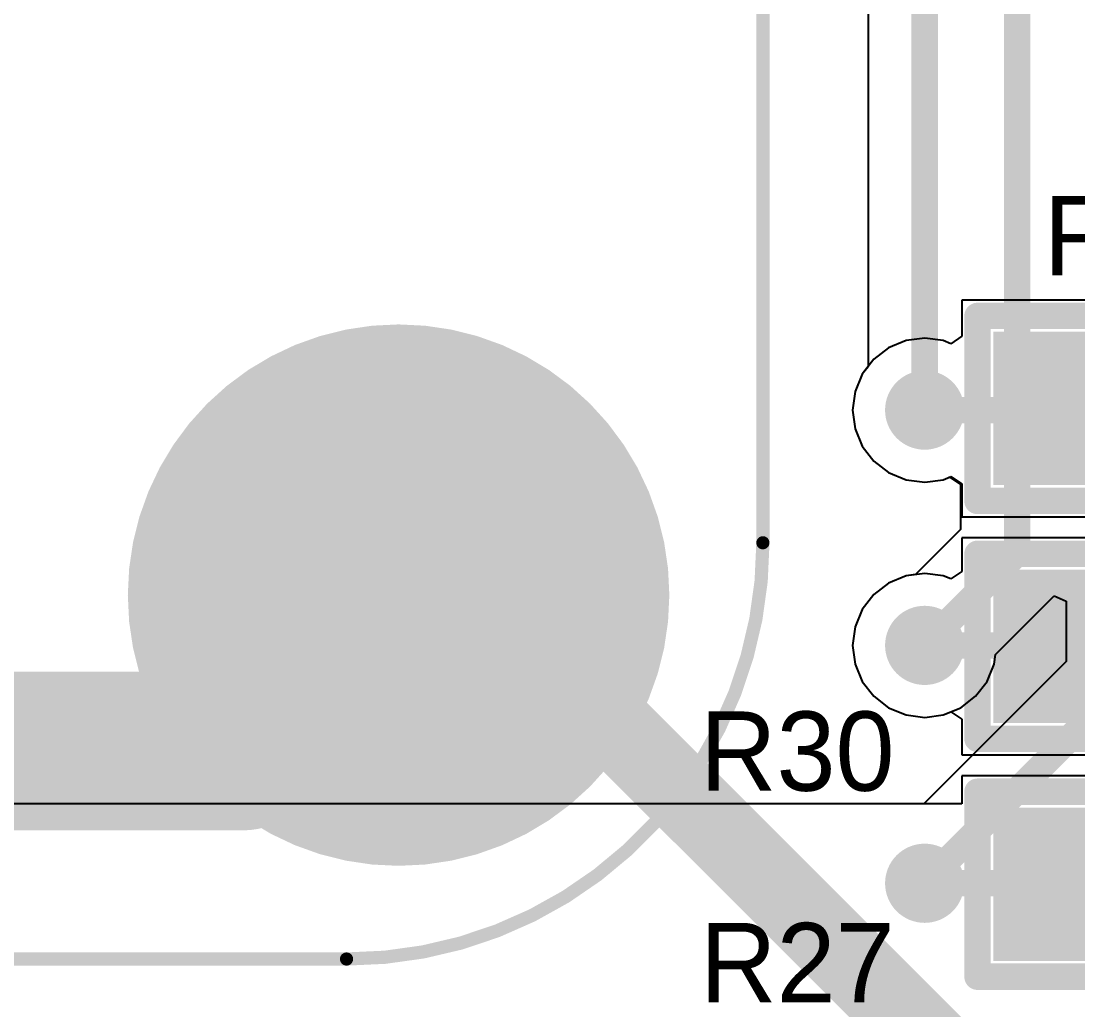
# Model space of a CAD drawing. Extents: x 1012 to 1122, y 1012 to 1122.
# Drawn here: x 1092.15 to 1102.31, y 1055.17 to 1064.67 of the extents above; entities that cross this region are included whole.
import ezdxf

# ---------------------------------------------------------------- set-up
doc = ezdxf.new("R2010")
doc.units = 0
doc.layers.get('0').update_dxf_attribs({"linetype": 'CONTINUOUS'})
for name, color, linetype in [('BOTTOMLAYER', 5, 'CONTINUOUS'), ('BOTTOMSOLDER', 6, 'CONTINUOUS'), ('MULTILAYER', 9, 'CONTINUOUS'), ('TOPLAYER', 1, 'CONTINUOUS'), ('TOPOVERLAY', 2, 'CONTINUOUS'), ('TOPPASTE', 8, 'CONTINUOUS'), ('TOPSOLDER', 216, 'CONTINUOUS')]:
    doc.layers.add(name, color=color, linetype=linetype)

# ---------------------------------------------------------------- blocks, each defined once
blk = doc.blocks.new('CC0603_153')
at = {"layer": 'TOPLAYER'}
for points in [[(-0.508, -0.635), (0.508, -0.635), (-0.508, 0.635), (0.508, 0.635)], [(1.143, -0.635), (2.159, -0.635), (1.143, 0.635), (2.159, 0.635)]]:
    blk.add_solid(points, dxfattribs=at)
at = {"layer": 'TOPOVERLAY', "const_width": 0.254}
for points in [[(-0.762, -0.889), (-0.762, 0.889)], [(-0.762, 0.889), (-0.508, 0.889)], [(-0.508, 0.889), (2.413, 0.889)], [(2.413, -0.889), (2.413, 0.889)], [(-0.762, -0.889), (2.413, -0.889)]]:
    blk.add_lwpolyline(points, dxfattribs=at)
at = {"layer": 'TOPOVERLAY', "const_width": 0.127}
for points in [[(-0.8255, 0.889, 1), (-0.6985, 0.889, 1)], [(-0.8255, 0.889, 1), (-0.6985, 0.889, 1)], [(-0.5715, 0.889, 1), (-0.4445, 0.889, 1)], [(-0.5715, 0.889, 1), (-0.4445, 0.889, 1)], [(2.3495, 0.889, 1), (2.4765, 0.889, 1)], [(2.3495, 0.889, 1), (2.4765, 0.889, 1)], [(-0.8255, -0.889, 1), (-0.6985, -0.889, 1)], [(-0.8255, -0.889, 1), (-0.6985, -0.889, 1)], [(2.3495, -0.889, 1), (2.4765, -0.889, 1)], [(2.3495, -0.889, 1), (2.4765, -0.889, 1)]]:
    blk.add_lwpolyline(points, format="xyb", close=True, dxfattribs=at)
at = {"layer": 'TOPPASTE'}
for points in [[(-0.508, -0.635), (0.508, -0.635), (-0.508, 0.635), (0.508, 0.635)], [(1.143, -0.635), (2.159, -0.635), (1.143, 0.635), (2.159, 0.635)]]:
    blk.add_solid(points, dxfattribs=at)
at = {"layer": 'TOPSOLDER'}
for points in [[(-0.6096, -0.7366), (0.6096, -0.7366), (-0.6096, 0.7366), (0.6096, 0.7366)], [(1.0414, -0.7366), (2.2606, -0.7366), (1.0414, 0.7366), (2.2606, 0.7366)]]:
    blk.add_solid(points, dxfattribs=at)
blk = doc.blocks.new('CC0603_156')
at = {"layer": 'TOPLAYER'}
for points in [[(-0.508, -0.635), (0.508, -0.635), (-0.508, 0.635), (0.508, 0.635)], [(1.143, -0.635), (2.159, -0.635), (1.143, 0.635), (2.159, 0.635)]]:
    blk.add_solid(points, dxfattribs=at)
at = {"layer": 'TOPOVERLAY', "const_width": 0.254}
for points in [[(-0.762, -0.889), (-0.762, 0.889)], [(-0.762, 0.889), (-0.508, 0.889)], [(-0.508, 0.889), (2.413, 0.889)], [(2.413, -0.889), (2.413, 0.889)], [(-0.762, -0.889), (2.413, -0.889)]]:
    blk.add_lwpolyline(points, dxfattribs=at)
at = {"layer": 'TOPOVERLAY', "const_width": 0.127}
for points in [[(-0.8255, 0.889, 1), (-0.6985, 0.889, 1)], [(-0.8255, 0.889, 1), (-0.6985, 0.889, 1)], [(-0.5715, 0.889, 1), (-0.4445, 0.889, 1)], [(-0.5715, 0.889, 1), (-0.4445, 0.889, 1)], [(2.3495, 0.889, 1), (2.4765, 0.889, 1)], [(2.3495, 0.889, 1), (2.4765, 0.889, 1)], [(-0.8255, -0.889, 1), (-0.6985, -0.889, 1)], [(-0.8255, -0.889, 1), (-0.6985, -0.889, 1)], [(2.3495, -0.889, 1), (2.4765, -0.889, 1)], [(2.3495, -0.889, 1), (2.4765, -0.889, 1)]]:
    blk.add_lwpolyline(points, format="xyb", close=True, dxfattribs=at)
at = {"layer": 'TOPPASTE'}
for points in [[(-0.508, -0.635), (0.508, -0.635), (-0.508, 0.635), (0.508, 0.635)], [(1.143, -0.635), (2.159, -0.635), (1.143, 0.635), (2.159, 0.635)]]:
    blk.add_solid(points, dxfattribs=at)
at = {"layer": 'TOPSOLDER'}
for points in [[(-0.6096, -0.7366), (0.6096, -0.7366), (-0.6096, 0.7366), (0.6096, 0.7366)], [(1.0414, -0.7366), (2.2606, -0.7366), (1.0414, 0.7366), (2.2606, 0.7366)]]:
    blk.add_solid(points, dxfattribs=at)
blk = doc.blocks.new('CC0603_158')
at = {"layer": 'TOPLAYER'}
for points in [[(-0.508, -0.635), (0.508, -0.635), (-0.508, 0.635), (0.508, 0.635)], [(1.143, -0.635), (2.159, -0.635), (1.143, 0.635), (2.159, 0.635)]]:
    blk.add_solid(points, dxfattribs=at)
at = {"layer": 'TOPOVERLAY', "const_width": 0.254}
for points in [[(-0.762, 0.889), (-0.508, 0.889)], [(-0.762, -0.889), (-0.762, 0.889)], [(-0.508, 0.889), (2.413, 0.889)], [(2.413, -0.889), (2.413, 0.889)], [(-0.762, -0.889), (2.413, -0.889)]]:
    blk.add_lwpolyline(points, dxfattribs=at)
at = {"layer": 'TOPOVERLAY', "const_width": 0.127}
for points in [[(-0.8255, 0.889, 1), (-0.6985, 0.889, 1)], [(-0.8255, 0.889, 1), (-0.6985, 0.889, 1)], [(-0.5715, 0.889, 1), (-0.4445, 0.889, 1)], [(-0.5715, 0.889, 1), (-0.4445, 0.889, 1)], [(2.3495, 0.889, 1), (2.4765, 0.889, 1)], [(2.3495, 0.889, 1), (2.4765, 0.889, 1)], [(-0.8255, -0.889, 1), (-0.6985, -0.889, 1)], [(-0.8255, -0.889, 1), (-0.6985, -0.889, 1)], [(2.3495, -0.889, 1), (2.4765, -0.889, 1)], [(2.3495, -0.889, 1), (2.4765, -0.889, 1)]]:
    blk.add_lwpolyline(points, format="xyb", close=True, dxfattribs=at)
at = {"layer": 'TOPPASTE'}
for points in [[(-0.508, -0.635), (0.508, -0.635), (-0.508, 0.635), (0.508, 0.635)], [(1.143, -0.635), (2.159, -0.635), (1.143, 0.635), (2.159, 0.635)]]:
    blk.add_solid(points, dxfattribs=at)
at = {"layer": 'TOPSOLDER'}
for points in [[(-0.6096, -0.7366), (0.6096, -0.7366), (-0.6096, 0.7366), (0.6096, 0.7366)], [(1.0414, -0.7366), (2.2606, -0.7366), (1.0414, 0.7366), (2.2606, 0.7366)]]:
    blk.add_solid(points, dxfattribs=at)

msp = doc.modelspace()

# ---------------------------------------------------------------- linework, layer by layer
at = {"layer": 'BOTTOMLAYER'}
for p, q in [((1100.292, 1065.559), (1100.292, 1061.35)), ((1100.292, 1061.35), (1100.237, 1061.278)), ((1100.237, 1061.278), (1100.168, 1061.112)), ((1100.168, 1061.112), (1100.144, 1060.933)), ((1100.144, 1060.933), (1100.168, 1060.754)), ((1100.168, 1060.754), (1100.237, 1060.587)), ((1100.237, 1060.587), (1100.347, 1060.443)), ((1100.347, 1060.443), (1100.49, 1060.334)), ((1100.49, 1060.334), (1100.657, 1060.264)), ((1101.015, 1060.264), (1101.076, 1060.29)), ((1101.076, 1060.29), (1101.181, 1060.219)), ((1100.657, 1060.264), (1100.836, 1060.241)), ((1100.836, 1060.241), (1101.015, 1060.264)), ((1101.181, 1060.219), (1101.181, 1059.786)), ((1101.181, 1059.786), (1100.747, 1059.352)), ((1100.49, 1059.271), (1100.347, 1059.161)), ((1100.657, 1059.34), (1100.49, 1059.271)), ((1100.747, 1059.352), (1100.657, 1059.34)), ((1100.347, 1059.161), (1100.237, 1059.018)), ((1101.516, 1058.583), (1102.08, 1059.147)), ((1102.08, 1059.147), (1102.197, 1059.098)), ((1102.197, 1059.098), (1102.197, 1058.516)), ((1100.237, 1059.018), (1100.168, 1058.851)), ((1100.168, 1058.851), (1100.144, 1058.672)), ((1100.144, 1058.672), (1100.168, 1058.493)), ((1101.504, 1058.493), (1101.516, 1058.583)), ((1100.168, 1058.493), (1100.237, 1058.326)), ((1102.197, 1058.516), (1100.829, 1057.148)), ((1101.435, 1058.326), (1101.504, 1058.493)), ((1100.237, 1058.326), (1100.347, 1058.183)), ((1101.325, 1058.183), (1101.435, 1058.326)), ((1100.347, 1058.183), (1100.49, 1058.073)), ((1101.182, 1058.073), (1101.325, 1058.183)), ((1100.49, 1058.073), (1100.657, 1058.004)), ((1101.015, 1058.004), (1101.182, 1058.073)), ((1100.657, 1058.004), (1100.836, 1057.98)), ((1100.836, 1057.98), (1101.015, 1058.004)), ((1100.829, 1057.148), (1051.206, 1057.148))]:
    msp.add_line(p, q, dxfattribs=at)
at = {"layer": 'BOTTOMLAYER', "const_width": 0.254}
for points in [[(1101.725, 1059.561), (1101.725, 1066.419)], [(1100.836, 1060.933), (1100.836, 1065.784)], [(1100.836, 1058.672), (1101.725, 1059.561)], [(1100.836, 1056.386), (1102.741, 1058.291)]]:
    msp.add_lwpolyline(points, dxfattribs=at)
at = {"layer": 'BOTTOMLAYER'}
for points, const_width in [([(1094.531, 1059.155, 1), (1097.031, 1059.155, 1)], 2.5), ([(1100.696, 1060.933, 1), (1100.976, 1060.933, 1)], 0.279), ([(1100.773, 1060.933, 1), (1100.899, 1060.933, 1)], 0.127), ([(1101.661, 1059.561, 1), (1101.789, 1059.561, 1)], 0.127), ([(1101.661, 1059.561, 1), (1101.789, 1059.561, 1)], 0.127), ([(1100.696, 1058.672, 1), (1100.976, 1058.672, 1)], 0.279), ([(1100.773, 1058.672, 1), (1100.899, 1058.672, 1)], 0.127), ([(1100.696, 1056.386, 1), (1100.976, 1056.386, 1)], 0.279), ([(1100.773, 1056.386, 1), (1100.899, 1056.386, 1)], 0.127)]:
    msp.add_lwpolyline(points, format="xyb", close=True, dxfattribs=dict(at, const_width=const_width))
at = {"layer": 'BOTTOMSOLDER'}
for points, const_width in [([(1094.481, 1059.155, 1), (1097.082, 1059.155, 1)], 2.602), ([(1100.646, 1060.933, 1), (1101.026, 1060.933, 1)], 0.381), ([(1100.646, 1058.672, 1), (1101.026, 1058.672, 1)], 0.381), ([(1100.646, 1056.386, 1), (1101.026, 1056.386, 1)], 0.381)]:
    msp.add_lwpolyline(points, format="xyb", close=True, dxfattribs=dict(at, const_width=const_width))
at = {"layer": 'MULTILAYER'}
for points, const_width in [([(1094.531, 1059.155, 1), (1097.031, 1059.155, 1)], 2.5), ([(1100.696, 1060.933, 1), (1100.976, 1060.933, 1)], 0.279), ([(1100.696, 1058.672, 1), (1100.976, 1058.672, 1)], 0.279), ([(1100.696, 1056.386, 1), (1100.976, 1056.386, 1)], 0.279)]:
    msp.add_lwpolyline(points, format="xyb", close=True, dxfattribs=dict(at, const_width=const_width))
at = {"layer": 'TOPLAYER'}
for p, q in [((1104.671, 1061.99), (1101.192, 1061.99)), ((1101.192, 1061.99), (1101.192, 1061.642)), ((1100.657, 1061.601), (1100.49, 1061.532)), ((1100.836, 1061.624), (1100.657, 1061.601)), ((1101.015, 1061.601), (1100.836, 1061.624)), ((1101.086, 1061.571), (1101.015, 1061.601)), ((1101.192, 1061.642), (1101.086, 1061.571)), ((1100.49, 1061.532), (1100.347, 1061.422)), ((1100.347, 1061.422), (1100.237, 1061.278)), ((1100.237, 1061.278), (1100.168, 1061.112)), ((1100.168, 1061.112), (1100.144, 1060.933)), ((1100.144, 1060.933), (1100.168, 1060.754)), ((1100.168, 1060.754), (1100.237, 1060.587)), ((1100.237, 1060.587), (1100.347, 1060.443)), ((1100.347, 1060.443), (1100.49, 1060.334)), ((1100.49, 1060.334), (1100.657, 1060.264)), ((1101.015, 1060.264), (1101.086, 1060.294)), ((1101.086, 1060.294), (1101.192, 1060.223)), ((1100.657, 1060.264), (1100.836, 1060.241)), ((1100.836, 1060.241), (1101.015, 1060.264)), ((1101.192, 1060.223), (1101.192, 1059.907)), ((1101.192, 1059.907), (1104.029, 1059.907)), ((1104.067, 1059.704), (1101.192, 1059.704)), ((1101.192, 1059.704), (1101.192, 1059.381)), ((1100.836, 1059.364), (1100.657, 1059.34)), ((1101.015, 1059.34), (1100.836, 1059.364)), ((1101.192, 1059.381), (1101.086, 1059.311)), ((1100.49, 1059.271), (1100.347, 1059.161)), ((1100.657, 1059.34), (1100.49, 1059.271)), ((1101.086, 1059.311), (1101.015, 1059.34)), ((1100.347, 1059.161), (1100.237, 1059.018)), ((1100.237, 1059.018), (1100.168, 1058.851)), ((1100.168, 1058.851), (1100.144, 1058.672)), ((1100.144, 1058.672), (1100.168, 1058.493)), ((1100.168, 1058.493), (1100.237, 1058.326)), ((1100.237, 1058.326), (1100.347, 1058.183)), ((1100.347, 1058.183), (1100.49, 1058.073)), ((1100.49, 1058.073), (1100.657, 1058.004)), ((1100.657, 1058.004), (1100.836, 1057.98)), ((1100.836, 1057.98), (1101.015, 1058.004)), ((1101.015, 1058.004), (1101.086, 1058.033)), ((1101.086, 1058.033), (1101.192, 1057.963)), ((1101.192, 1057.963), (1101.192, 1057.621)), ((1101.192, 1057.621), (1103.992, 1057.621)), ((1104.031, 1057.418), (1101.192, 1057.418)), ((1101.192, 1057.418), (1101.192, 1057.148)), ((1101.192, 1057.148), (1072.686, 1057.148))]:
    msp.add_line(p, q, dxfattribs=at)
for points, const_width in [([(1094.531, 1059.155, 1), (1097.031, 1059.155, 1)], 2.5), ([(1100.696, 1060.933, 1), (1100.976, 1060.933, 1)], 0.279), ([(1100.773, 1060.933, 1), (1100.899, 1060.933, 1)], 0.127), ([(1102.026, 1060.933, 1), (1102.153, 1060.933, 1)], 0.127), ([(1095.4, 1059.155, 1), (1096.162, 1059.155, 1)], 0.762), ([(1095.591, 1059.155, 1), (1095.972, 1059.155, 1)], 0.381), ([(1096.404, 1059.155, 1), (1096.785, 1059.155, 1)], 0.381), ([(1096.404, 1059.155, 1), (1096.785, 1059.155, 1)], 0.381), ([(1100.696, 1058.672, 1), (1100.976, 1058.672, 1)], 0.279), ([(1100.773, 1058.672, 1), (1100.899, 1058.672, 1)], 0.127), ([(1102.033, 1058.672, 1), (1102.16, 1058.672, 1)], 0.127), ([(1093.902, 1057.656, 1), (1094.664, 1057.656, 1)], 0.762), ([(1093.902, 1057.656, 1), (1094.664, 1057.656, 1)], 0.762), ([(1100.696, 1056.386, 1), (1100.976, 1056.386, 1)], 0.279), ([(1100.773, 1056.386, 1), (1100.899, 1056.386, 1)], 0.127), ([(1102.033, 1056.386, 1), (1102.16, 1056.386, 1)], 0.127)]:
    msp.add_lwpolyline(points, format="xyb", close=True, dxfattribs=dict(at, const_width=const_width))
for points, const_width in [([(1100.836, 1060.933), (1102.09, 1060.933)], 0.254), ([(1094.283, 1057.656), (1095.781, 1059.155)], 1.524), ([(1095.781, 1059.155), (1096.594, 1059.155)], 0.762), ([(1096.594, 1059.155), (1101.658, 1054.091)], 0.762), ([(1100.836, 1058.672), (1102.097, 1058.672)], 0.254), ([(1089.152, 1057.656), (1094.283, 1057.656)], 1.524), ([(1100.836, 1056.386), (1102.097, 1056.386)], 0.254)]:
    msp.add_lwpolyline(points, dxfattribs=dict(at, const_width=const_width))
at = {"layer": 'TOPOVERLAY', "const_width": 0.127}
for points in [[(1099.282, 1059.658), (1099.282, 1116.658)], [(1038.282, 1055.658), (1095.282, 1055.658)]]:
    msp.add_lwpolyline(points, dxfattribs=at)
msp.add_lwpolyline([(1099.282, 1059.658, -0.414214), (1095.282, 1055.658)], format="xyb", dxfattribs=at)
at = {"layer": 'TOPOVERLAY', "const_width": 0.0635}
for points in [[(1099.25, 1059.658, 1), (1099.313, 1059.658, 1)], [(1099.25, 1059.658, 1), (1099.313, 1059.658, 1)], [(1095.25, 1055.658, 1), (1095.313, 1055.658, 1)], [(1095.25, 1055.658, 1), (1095.313, 1055.658, 1)]]:
    msp.add_lwpolyline(points, format="xyb", close=True, dxfattribs=at)
at = {"layer": 'TOPSOLDER'}
for points, const_width in [([(1094.481, 1059.155, 1), (1097.082, 1059.155, 1)], 2.602), ([(1100.646, 1060.933, 1), (1101.026, 1060.933, 1)], 0.381), ([(1100.646, 1058.672, 1), (1101.026, 1058.672, 1)], 0.381), ([(1100.646, 1056.386, 1), (1101.026, 1056.386, 1)], 0.381)]:
    msp.add_lwpolyline(points, format="xyb", close=True, dxfattribs=dict(at, const_width=const_width))

# ---------------------------------------------------------------- block references
at = {"rotation": 360}
for name, p in [('CC0603_158', (1102.106, 1060.949)), ('CC0603_156', (1102.106, 1058.663)), ('CC0603_153', (1102.106, 1056.377))]:
    msp.add_blockref(name, p, dxfattribs=at)

# ---------------------------------------------------------------- texts
at = {"layer": 'TOPOVERLAY'}
for s, p in [('R32', (1101.979, 1062.228)), ('R30', (1098.677, 1057.275)), ('R27', (1098.677, 1055.243))]:
    msp.add_text(s, height=0.762, dxfattribs=at).set_placement(p)

doc.saveas('drawing.dxf')
